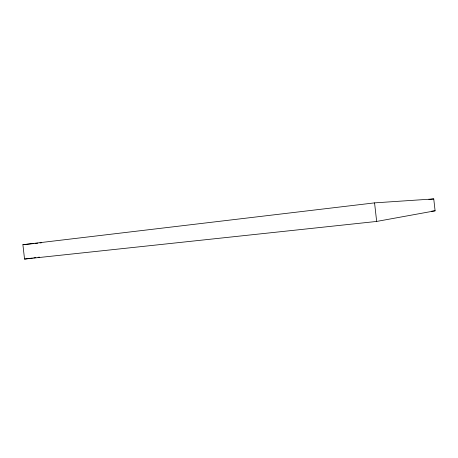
<?xml version="1.0" encoding="UTF-8"?>
<svg xmlns="http://www.w3.org/2000/svg" width="458" height="458" viewBox="0 0 458 458"><rect width="100%" height="100%" fill="white"/><g stroke="black" fill="none" stroke-linecap="round" stroke-linejoin="round"><path stroke-width="0.69" d="M376.665 221.437L435.1 210.812L433.749 198.927L374.558 202.877L22.9 244.692L24.549 259.073L376.665 221.437L374.558 202.877M24.549 259.073L32.346 258.054M33.766 257.871L35.89 257.596M38.02 257.316L39.44 257.133M428.871 199.493L433.749 198.927M431.613 211.195L435.1 210.812M22.9 244.692L33.571 243.599M34.991 243.456L37.837 243.164M39.972 242.946L41.397 242.797"/></g></svg>
